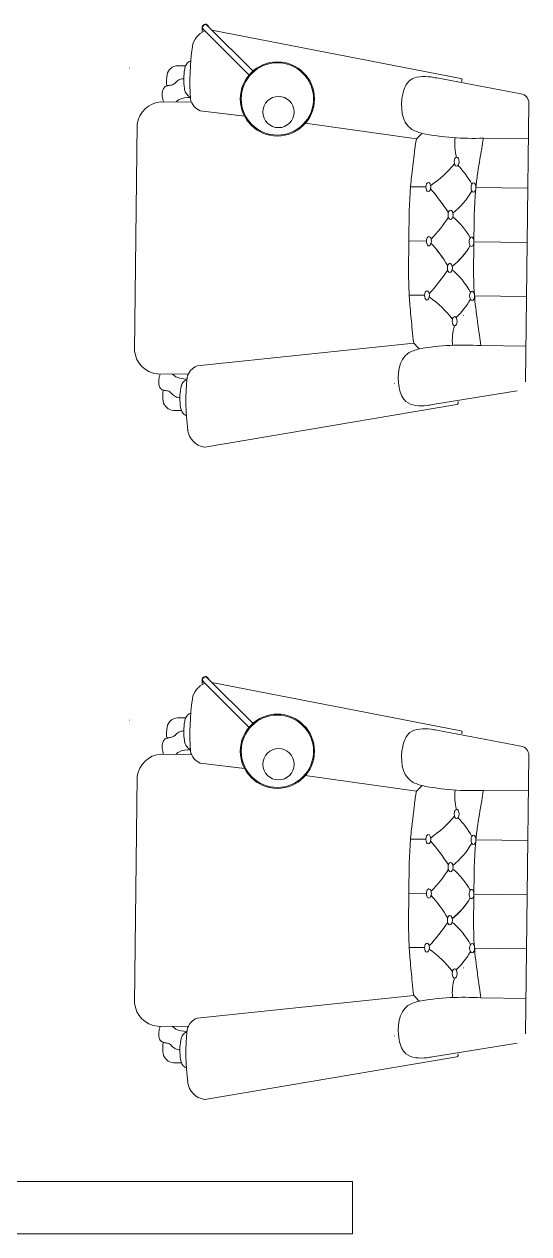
# Model space of a CAD drawing. Header units: centimetres. Extents: x -72470 to -43129, y -18750 to -16337.
# Drawn here: x -63095.8 to -62999.1, y -18414.4 to -18182.6 of the extents above; entities that cross this region are included whole.
import ezdxf

# ---------------------------------------------------------------- set-up
doc = ezdxf.new("R2010")
doc.units = ezdxf.units.CM
doc.header["$MEASUREMENT"] = 0
doc.layers.add('TEFRIS', color=30, linetype='Continuous', lineweight=9)

msp = doc.modelspace()

# ---------------------------------------------------------------- linework, layer by layer
at = {"layer": 'TEFRIS', "color": 0, "linetype": 'Continuous'}
for p, q in [((-63061.71, -18183.23), (-63061.73, -18184.2)), ((-63052.69, -18192.41), (-63061.48, -18183.63)), ((-63051.94, -18191.66), (-63060.73, -18182.87)), ((-63059.83, -18183.77), (-63012.14, -18193.04)), ((-63075.67, -18191.01), (-63075.64, -18190.99)), ((-63075.64, -18190.99), (-63075.67, -18191.01)), ((-63064.87, -18190.59), (-63066.4, -18190.58)), ((-63064.87, -18190.59), (-63066.4, -18190.58)), ((-63016.77, -18192.94), (-63000.64, -18195.97)), ((-63011.92, -18193.65), (-63011.92, -18193.3)), ((-63063.75, -18197.57), (-63069.64, -18197.5)), ((-63063.75, -18197.57), (-63069.64, -18197.5)), ((-62999.12, -18197.75), (-62999.41, -18224.45)), ((-63062.06, -18199.25), (-63053.5, -18200.26)), ((-63062.06, -18199.25), (-63053.6, -18200.25)), ((-63074.14, -18201.81), (-63074.41, -18223.53)), ((-63074.14, -18201.81), (-63074.41, -18223.53)), ((-63041.94, -18201.63), (-63020.65, -18204.63)), ((-63007.82, -18204.46), (-62999.17, -18204.57)), ((-63018.85, -18213.82), (-63021.77, -18213.78)), ((-62999.28, -18214.06), (-63009.26, -18213.94)), ((-63009.25, -18213.94), (-62999.28, -18214.06)), ((-63074.67, -18245.24), (-63074.41, -18223.53)), ((-63074.67, -18245.24), (-63074.41, -18223.53)), ((-63018.73, -18224.21), (-63022.09, -18224.17)), ((-63018.73, -18224.21), (-63022.09, -18224.17)), ((-63018.73, -18224.21), (-63022.09, -18224.17)), ((-63018.73, -18224.21), (-63022.09, -18224.17)), ((-63009.62, -18224.32), (-62999.41, -18224.45)), ((-63009.62, -18224.32), (-62999.41, -18224.45)), ((-63009.62, -18224.32), (-62999.41, -18224.45)), ((-63009.62, -18224.32), (-62999.41, -18224.45)), ((-63009.62, -18224.32), (-62999.41, -18224.45)), ((-63009.62, -18224.32), (-62999.41, -18224.45)), ((-63009.62, -18224.32), (-62999.41, -18224.45)), ((-63009.62, -18224.32), (-62999.41, -18224.45)), ((-63009.62, -18224.32), (-62999.41, -18224.45)), ((-63009.62, -18224.32), (-62999.41, -18224.45)), ((-63009.62, -18224.32), (-62999.41, -18224.45)), ((-63009.62, -18224.32), (-62999.41, -18224.45)), ((-63009.62, -18224.32), (-62999.41, -18224.45)), ((-63009.62, -18224.32), (-62999.41, -18224.45)), ((-63009.62, -18224.32), (-62999.41, -18224.45)), ((-63009.62, -18224.32), (-62999.41, -18224.45)), ((-62999.77, -18251.14), (-62999.41, -18224.45)), ((-63019.1, -18234.59), (-63022.02, -18234.56)), ((-62999.54, -18234.83), (-63009.52, -18234.71)), ((-63009.51, -18234.71), (-62999.54, -18234.83)), ((-63011.56, -18238.46), (-63011.6, -18238.46)), ((-63011.6, -18238.46), (-63011.56, -18238.46)), ((-63062.66, -18248.1), (-63021.13, -18243.74)), ((-63008.31, -18244.22), (-62999.66, -18244.32)), ((-63064.39, -18249.73), (-63070.28, -18249.66)), ((-63024.8, -18251.5), (-63024.82, -18251.47)), ((-63024.82, -18251.47), (-63024.8, -18251.5)), ((-63017.54, -18255.52), (-63001.34, -18252.88)), ((-63065.68, -18256.68), (-63067.21, -18256.66)), ((-63061.22, -18263.69), (-63012.91, -18255.54)), ((-63012.68, -18254.93), (-63012.68, -18255.28)), ((-63051.94, -18316.66), (-63060.73, -18307.87)), ((-63061.71, -18308.23), (-63061.73, -18309.2)), ((-63052.69, -18317.41), (-63061.48, -18308.63)), ((-63059.83, -18308.77), (-63012.14, -18318.04)), ((-63075.67, -18316.01), (-63075.64, -18315.99)), ((-63075.64, -18315.99), (-63075.67, -18316.01)), ((-63064.87, -18315.59), (-63066.4, -18315.58)), ((-63064.87, -18315.59), (-63066.4, -18315.58)), ((-63016.77, -18317.94), (-63000.64, -18320.97)), ((-63011.92, -18318.65), (-63011.92, -18318.3)), ((-63063.75, -18322.57), (-63069.64, -18322.5)), ((-63063.75, -18322.57), (-63069.64, -18322.5)), ((-62999.12, -18322.75), (-62999.41, -18349.45)), ((-63062.06, -18324.25), (-63053.5, -18325.26)), ((-63062.06, -18324.25), (-63053.6, -18325.25)), ((-63074.14, -18326.81), (-63074.41, -18348.53)), ((-63074.14, -18326.81), (-63074.41, -18348.53)), ((-63041.94, -18326.63), (-63020.65, -18329.63)), ((-63007.82, -18329.46), (-62999.17, -18329.57)), ((-63018.85, -18338.82), (-63021.77, -18338.78)), ((-62999.28, -18339.06), (-63009.26, -18338.94)), ((-63009.25, -18338.94), (-62999.28, -18339.06)), ((-63074.67, -18370.24), (-63074.41, -18348.53)), ((-63074.67, -18370.24), (-63074.41, -18348.53)), ((-63018.73, -18349.21), (-63022.09, -18349.17)), ((-63018.73, -18349.21), (-63022.09, -18349.17)), ((-63018.73, -18349.21), (-63022.09, -18349.17)), ((-63018.73, -18349.21), (-63022.09, -18349.17)), ((-63009.62, -18349.32), (-62999.41, -18349.45)), ((-63009.62, -18349.32), (-62999.41, -18349.45)), ((-63009.62, -18349.32), (-62999.41, -18349.45)), ((-63009.62, -18349.32), (-62999.41, -18349.45)), ((-63009.62, -18349.32), (-62999.41, -18349.45)), ((-63009.62, -18349.32), (-62999.41, -18349.45)), ((-63009.62, -18349.32), (-62999.41, -18349.45)), ((-63009.62, -18349.32), (-62999.41, -18349.45)), ((-63009.62, -18349.32), (-62999.41, -18349.45)), ((-63009.62, -18349.32), (-62999.41, -18349.45)), ((-63009.62, -18349.32), (-62999.41, -18349.45)), ((-63009.62, -18349.32), (-62999.41, -18349.45)), ((-63009.62, -18349.32), (-62999.41, -18349.45)), ((-63009.62, -18349.32), (-62999.41, -18349.45)), ((-63009.62, -18349.32), (-62999.41, -18349.45)), ((-63009.62, -18349.32), (-62999.41, -18349.45)), ((-62999.77, -18376.14), (-62999.41, -18349.45)), ((-63019.1, -18359.59), (-63022.02, -18359.56)), ((-62999.54, -18359.83), (-63009.52, -18359.71)), ((-63009.51, -18359.71), (-62999.54, -18359.83)), ((-63011.56, -18363.46), (-63011.6, -18363.46)), ((-63011.6, -18363.46), (-63011.56, -18363.46)), ((-63062.66, -18373.1), (-63021.13, -18368.74)), ((-63008.31, -18369.22), (-62999.66, -18369.32)), ((-63064.39, -18374.73), (-63070.28, -18374.66)), ((-63024.8, -18376.5), (-63024.82, -18376.47)), ((-63024.82, -18376.47), (-63024.8, -18376.5)), ((-63017.54, -18380.52), (-63001.34, -18377.88)), ((-63065.68, -18381.68), (-63067.21, -18381.66)), ((-63061.22, -18388.69), (-63012.91, -18380.54)), ((-63012.68, -18379.93), (-63012.68, -18380.28)), ((-63232.91, -18404.44), (-63032.91, -18404.44)), ((-63032.91, -18404.44), (-63032.91, -18414.44)), ((-63232.91, -18414.44), (-63032.91, -18414.44))]:
    msp.add_line(p, q, dxfattribs=at)
for centre, radius in [((-63047.29, -18196.96), 7.11), ((-63047.29, -18196.96), 6.93), ((-63047.07, -18199.46), 3), ((-63047.29, -18321.96), 7.11), ((-63047.29, -18321.96), 6.93), ((-63047.07, -18324.46), 3)]:
    msp.add_circle(centre, radius, dxfattribs=at)
for centre, radius, start, end in [((-63061.1, -18183.24), 0.61, 14.606, 252.4442), ((-63061.1, -18183.25), 0.533, 45.0338, 225.0338), ((-63059.75, -18187.54), 3.88, 111.6356, 170.7089), ((-63017.44, -18193.66), 46.62, 171.6806, 184.0411), ((-63017.44, -18193.66), 46.62, 171.6806, 184.0411), ((-63066.31, -18192.75), 2.17, 92.4185, 168.0967), ((-63066.31, -18192.75), 2.17, 92.4185, 168.0967), ((-63061.85, -18193.45), 6.68, 170.0937, 188.4978), ((-63061.85, -18193.45), 6.68, 170.0937, 188.4978), ((-63012.18, -18193.3), 0.267, 359.2957, 79.8669), ((-63000.89, -18197.73), 1.78, 359.3696, 81.6735), ((-63069.2, -18202.46), 4.98, 95.0614, 172.4578), ((-63069.2, -18202.46), 4.98, 95.0614, 172.4578), ((-63060.8, -18196.28), 3.22, 191.7932, 246.889), ((-63060.8, -18196.28), 3.22, 191.7932, 246.889), ((-63009.91, -18214.24), 14.41, 132.1371, 138.192), ((-63009.92, -18155.5), 49.01, 258.641, 272.4611), ((-63003.54, -18205.62), 9.77, 172.8406, 194.7253), ((-63029.69, -18195.96), 21.15, 303.8122, 320.5526), ((-63022.9, -18220.04), 14.52, 27.7043, 45.2955), ((-63047.52, -18239.7), 39.08, 32.4101, 40.8154), ((-63022.74, -18207.51), 14.52, 308.6458, 330.8872), ((-63034.04, -18207.66), 22.87, 315.0953, 328.5273), ((-63022.87, -18230.58), 14.37, 29.2352, 50.2572), ((-63034.7, -18240.47), 23.12, 29.8645, 43.2245), ((-63034.44, -18240.38), 22.87, 30.0642, 43.4962), ((-63022.87, -18217.71), 14.52, 308.6458, 329.5578), ((-63022.71, -18217.74), 14.37, 308.3343, 329.3563), ((-63047.13, -18208.01), 39.08, 317.776, 326.1814), ((-63023.15, -18240.81), 14.52, 27.7043, 49.9457), ((-63030.39, -18252.18), 21.15, 38.0389, 54.7793), ((-63023, -18228.28), 14.52, 313.296, 330.8872), ((-63004, -18243.17), 9.77, 163.8661, 185.7509), ((-63069.72, -18244.71), 4.98, 186.1337, 263.5301), ((-63010.16, -18234.4), 14.41, 220.3995, 226.4544), ((-63011.61, -18293.12), 49.01, 86.1303, 99.9504), ((-63061.47, -18251.09), 3.22, 111.7025, 166.7983), ((-63018.19, -18254.79), 46.62, 174.5504, 186.9109), ((-63062.59, -18253.9), 6.68, 170.0937, 188.4978), ((-63067.06, -18254.49), 2.17, 190.4948, 266.173), ((-63012.95, -18255.27), 0.267, 278.7246, 359.2957), ((-63060.64, -18259.86), 3.88, 187.8826, 260.681), ((-63061.1, -18308.24), 0.61, 14.606, 252.4442), ((-63061.1, -18308.25), 0.533, 45.0338, 225.0338), ((-63059.75, -18312.54), 3.88, 111.6356, 170.7089), ((-63017.44, -18318.66), 46.62, 171.6806, 184.0411), ((-63017.44, -18318.66), 46.62, 171.6806, 184.0411), ((-63066.31, -18317.75), 2.17, 92.4185, 168.0967), ((-63066.31, -18317.75), 2.17, 92.4185, 168.0967), ((-63061.85, -18318.45), 6.68, 170.0937, 188.4978), ((-63061.85, -18318.45), 6.68, 170.0937, 188.4978), ((-63012.18, -18318.3), 0.267, 359.2957, 79.8669), ((-63000.89, -18322.73), 1.78, 359.3696, 81.6735), ((-63069.2, -18327.46), 4.98, 95.0614, 172.4578), ((-63069.2, -18327.46), 4.98, 95.0614, 172.4578), ((-63060.8, -18321.28), 3.22, 191.7932, 246.889), ((-63060.8, -18321.28), 3.22, 191.7932, 246.889), ((-63009.91, -18339.24), 14.41, 132.1371, 138.192), ((-63009.92, -18280.5), 49.01, 258.641, 272.4611), ((-63003.54, -18330.62), 9.77, 172.8406, 194.7253), ((-63029.69, -18320.96), 21.15, 303.8122, 320.5526), ((-63022.9, -18345.04), 14.52, 27.7043, 45.2955), ((-63047.52, -18364.7), 39.08, 32.4101, 40.8154), ((-63022.74, -18332.51), 14.52, 308.6458, 330.8872), ((-63034.04, -18332.66), 22.87, 315.0953, 328.5273), ((-63022.87, -18355.58), 14.37, 29.2352, 50.2572), ((-63034.7, -18365.47), 23.12, 29.8645, 43.2245), ((-63034.44, -18365.38), 22.87, 30.0642, 43.4962), ((-63022.87, -18342.71), 14.52, 308.6458, 329.5578), ((-63022.71, -18342.74), 14.37, 308.3343, 329.3563), ((-63047.13, -18333.01), 39.08, 317.776, 326.1814), ((-63023.15, -18365.81), 14.52, 27.7043, 49.9457), ((-63030.39, -18377.18), 21.15, 38.0389, 54.7793), ((-63023, -18353.28), 14.52, 313.296, 330.8872), ((-63004, -18368.17), 9.77, 163.8661, 185.7509), ((-63069.72, -18369.71), 4.98, 186.1337, 263.5301), ((-63010.16, -18359.4), 14.41, 220.3995, 226.4544), ((-63011.61, -18418.12), 49.01, 86.1303, 99.9504), ((-63061.47, -18376.09), 3.22, 111.7025, 166.7983), ((-63018.19, -18379.79), 46.62, 174.5504, 186.9109), ((-63062.59, -18378.9), 6.68, 170.0937, 188.4978), ((-63067.06, -18379.49), 2.17, 190.4948, 266.173), ((-63012.95, -18380.27), 0.267, 278.7246, 359.2957), ((-63060.64, -18384.86), 3.88, 187.8826, 260.681)]:
    msp.add_arc(centre, radius, start, end, dxfattribs=at)
for centre, major_axis in [((-63012.94, -18208.98), (0.011, 0.891)), ((-63009.72, -18213.93), (0.011, 0.891)), ((-63014.11, -18219.18), (0.011, 0.891)), ((-63018.63, -18234.6), (-0.011, -0.891)), ((-63012.94, -18333.98), (0.011, 0.891)), ((-63009.72, -18338.93), (0.011, 0.891)), ((-63014.11, -18344.18), (0.011, 0.891)), ((-63018.63, -18359.6), (-0.011, -0.891))]:
    msp.add_ellipse(centre, major_axis=major_axis, ratio=0.528462, dxfattribs=at)
at = {"layer": 'TEFRIS', "color": 0, "linetype": 'Continuous', "extrusion": (0, 0, -1)}
for centre, major_axis in [((-63018.37, -18213.83), (0.011, 0.891)), ((-63014.24, -18229.35), (-0.011, -0.891)), ((-63009.98, -18234.71), (-0.011, -0.891)), ((-63013.32, -18239.57), (-0.011, -0.891)), ((-63018.37, -18338.83), (0.011, 0.891)), ((-63014.24, -18354.35), (-0.011, -0.891)), ((-63009.98, -18359.71), (-0.011, -0.891)), ((-63013.32, -18364.57), (-0.011, -0.891))]:
    msp.add_ellipse(centre, major_axis=major_axis, ratio=0.528462, dxfattribs=at)
at = {"layer": 'TEFRIS', "color": 0, "linetype": 'Continuous'}
for centre, major_axis in [((-63018.26, -18224.22), (-0.011, -0.891)), ((-63018.26, -18224.22), (-0.011, -0.891)), ((-63010.09, -18224.32), (0.011, 0.891)), ((-63010.09, -18224.32), (0.011, 0.891)), ((-63018.26, -18349.22), (-0.011, -0.891)), ((-63018.26, -18349.22), (-0.011, -0.891)), ((-63010.09, -18349.32), (0.011, 0.891)), ((-63010.09, -18349.32), (0.011, 0.891))]:
    msp.add_ellipse(centre, major_axis=major_axis, ratio=0.528462, start_param=4.712389, end_param=7.853982, dxfattribs=at)
at = {"layer": 'TEFRIS', "color": 0, "linetype": 'Continuous', "extrusion": (0, 0, -1)}
for centre, major_axis in [((-63018.26, -18224.22), (0.011, 0.891)), ((-63018.26, -18224.22), (0.011, 0.891)), ((-63010.09, -18224.32), (-0.011, -0.891)), ((-63010.09, -18224.32), (-0.011, -0.891)), ((-63018.26, -18349.22), (0.011, 0.891)), ((-63018.26, -18349.22), (0.011, 0.891)), ((-63010.09, -18349.32), (-0.011, -0.891)), ((-63010.09, -18349.32), (-0.011, -0.891))]:
    msp.add_ellipse(centre, major_axis=major_axis, ratio=0.528462, start_param=4.712389, end_param=7.853982, dxfattribs=at)
at = {"layer": 'TEFRIS', "color": 0, "linetype": 'Continuous'}
for points, knots in [([(-63063.89, -18189.66), (-63063.99, -18189.69), (-63064.35, -18189.83), (-63064.84, -18190.38), (-63065.16, -18191.55), (-63065.2, -18192.46), (-63065.23, -18193.08)], [0.35656, 0.35656, 0.35656, 0.35656, 0.689135, 1.682823, 2.666935, 4.752611, 4.752611, 4.752611, 4.752611]), ([(-63063.89, -18189.66), (-63063.99, -18189.69), (-63064.35, -18189.83), (-63064.84, -18190.38), (-63065.16, -18191.55), (-63065.2, -18192.46), (-63065.23, -18193.08)], [0.35656, 0.35656, 0.35656, 0.35656, 0.689135, 1.682823, 2.666935, 4.752611, 4.752611, 4.752611, 4.752611]), ([(-63065.23, -18193.08), (-63065.52, -18193.1), (-63066.03, -18193.16), (-63066.66, -18193.64), (-63067.07, -18194.13), (-63067.69, -18194.33), (-63068.12, -18194.38), (-63068.4, -18194.43), (-63068.46, -18194.44)], [0.305843, 0.305843, 0.305843, 0.305843, 1.255346, 2.040427, 2.89202, 3.384438, 4.174918, 4.355007, 4.355007, 4.355007, 4.355007]), ([(-63065.23, -18193.08), (-63065.52, -18193.1), (-63066.03, -18193.16), (-63066.66, -18193.64), (-63067.07, -18194.13), (-63067.69, -18194.33), (-63068.12, -18194.38), (-63068.4, -18194.43), (-63068.46, -18194.44)], [0.305843, 0.305843, 0.305843, 0.305843, 1.255346, 2.040427, 2.89202, 3.384438, 4.174918, 4.355007, 4.355007, 4.355007, 4.355007]), ([(-63063.99, -18196.53), (-63064.08, -18196.5), (-63064.44, -18196.35), (-63064.91, -18195.79), (-63065.2, -18194.61), (-63065.22, -18193.7), (-63065.23, -18193.08)], [0.372389, 0.372389, 0.372389, 0.372389, 0.689135, 1.682823, 2.666935, 4.752611, 4.752611, 4.752611, 4.752611]), ([(-63063.99, -18196.53), (-63064.08, -18196.5), (-63064.44, -18196.35), (-63064.91, -18195.79), (-63065.2, -18194.61), (-63065.22, -18193.7), (-63065.23, -18193.08)], [0.372389, 0.372389, 0.372389, 0.372389, 0.689135, 1.682823, 2.666935, 4.752611, 4.752611, 4.752611, 4.752611]), ([(-63068.46, -18194.44), (-63068.58, -18194.48), (-63068.89, -18194.6), (-63069.26, -18195.16), (-63069.4, -18195.99), (-63069.31, -18196.82), (-63069.17, -18197.33), (-63069.1, -18197.51)], [0, 0, 0, 0, 0.427423, 1.095062, 2.135609, 3.247139, 3.888617, 3.888617, 3.888617, 3.888617]), ([(-63068.46, -18194.44), (-63068.58, -18194.48), (-63068.89, -18194.6), (-63069.26, -18195.16), (-63069.4, -18195.99), (-63069.31, -18196.82), (-63069.17, -18197.33), (-63069.1, -18197.51)], [0, 0, 0, 0, 0.427423, 1.095062, 2.135609, 3.247139, 3.888617, 3.888617, 3.888617, 3.888617]), ([(-63063.98, -18196.66), (-63064.72, -18196.65), (-63065.67, -18196.74), (-63066.5, -18197.31), (-63066.7, -18197.51), (-63066.73, -18197.54)], [1.067319, 1.067319, 1.067319, 1.067319, 3.490275, 4.275356, 4.417413, 4.417413, 4.417413, 4.417413]), ([(-63063.98, -18196.66), (-63064.72, -18196.65), (-63065.67, -18196.74), (-63066.5, -18197.31), (-63066.7, -18197.51), (-63066.73, -18197.54)], [1.067319, 1.067319, 1.067319, 1.067319, 3.490275, 4.275356, 4.417413, 4.417413, 4.417413, 4.417413]), ([(-63020.65, -18204.63), (-63020.83, -18205.46), (-63021.09, -18207.74), (-63021.55, -18211.17), (-63022.05, -18216.84), (-63022.07, -18221.09), (-63022.09, -18224.17)], [7.842946, 7.842946, 7.842946, 7.842946, 10.726144, 15.564237, 19.542398, 29.913928, 29.913928, 29.913928, 29.913928]), ([(-63009.62, -18224.32), (-63009.62, -18220.96), (-63009.62, -18216.74), (-63008.89, -18210.8), (-63008.31, -18207.55), (-63007.94, -18205.13), (-63007.82, -18204.46)], [0, 0, 0, 0, 11.31753, 14.215288, 20.189944, 22.471644, 22.471644, 22.471644, 22.471644]), ([(-63021.14, -18243.74), (-63021.3, -18242.91), (-63021.49, -18240.65), (-63021.87, -18237.21), (-63022.23, -18231.52), (-63022.15, -18227.26), (-63022.09, -18224.17)], [7.883801, 7.883801, 7.883801, 7.883801, 10.726144, 15.564237, 19.542398, 29.954825, 29.954825, 29.954825, 29.954825]), ([(-63009.62, -18224.32), (-63009.7, -18227.69), (-63009.81, -18231.92), (-63009.22, -18237.89), (-63008.72, -18241.15), (-63008.42, -18243.56), (-63008.31, -18244.22)], [0, 0, 0, 0, 11.358421, 14.256179, 20.230836, 22.470635, 22.470635, 22.470635, 22.470635]), ([(-63069.17, -18252.75), (-63069.29, -18252.7), (-63069.6, -18252.58), (-63069.96, -18252.01), (-63070.08, -18251.17), (-63069.96, -18250.35), (-63069.82, -18249.84), (-63069.74, -18249.67)], [0, 0, 0, 0, 0.427423, 1.095062, 2.135609, 3.247139, 3.888617, 3.888617, 3.888617, 3.888617]), ([(-63064.64, -18250.64), (-63065.39, -18250.63), (-63066.33, -18250.52), (-63067.15, -18249.92), (-63067.34, -18249.73), (-63067.37, -18249.69)], [1.067319, 1.067319, 1.067319, 1.067319, 3.490275, 4.275356, 4.417413, 4.417413, 4.417413, 4.417413]), ([(-63064.66, -18250.77), (-63064.75, -18250.8), (-63065.11, -18250.94), (-63065.59, -18251.49), (-63065.92, -18252.66), (-63065.95, -18253.57), (-63065.98, -18254.19)], [0.372389, 0.372389, 0.372389, 0.372389, 0.689135, 1.682823, 2.666935, 4.752611, 4.752611, 4.752611, 4.752611]), ([(-63065.98, -18254.19), (-63066.27, -18254.17), (-63066.78, -18254.09), (-63067.39, -18253.59), (-63067.8, -18253.09), (-63068.41, -18252.87), (-63068.84, -18252.82), (-63069.12, -18252.76), (-63069.17, -18252.75)], [0.305843, 0.305843, 0.305843, 0.305843, 1.255346, 2.040427, 2.89202, 3.384438, 4.174918, 4.355007, 4.355007, 4.355007, 4.355007]), ([(-63064.73, -18257.64), (-63064.82, -18257.61), (-63065.18, -18257.46), (-63065.66, -18256.9), (-63065.95, -18255.72), (-63065.97, -18254.81), (-63065.98, -18254.19)], [0.35656, 0.35656, 0.35656, 0.35656, 0.689135, 1.682823, 2.666935, 4.752611, 4.752611, 4.752611, 4.752611]), ([(-63063.89, -18314.66), (-63063.99, -18314.69), (-63064.35, -18314.83), (-63064.84, -18315.38), (-63065.16, -18316.55), (-63065.2, -18317.46), (-63065.23, -18318.08)], [0.35656, 0.35656, 0.35656, 0.35656, 0.689135, 1.682823, 2.666935, 4.752611, 4.752611, 4.752611, 4.752611]), ([(-63063.89, -18314.66), (-63063.99, -18314.69), (-63064.35, -18314.83), (-63064.84, -18315.38), (-63065.16, -18316.55), (-63065.2, -18317.46), (-63065.23, -18318.08)], [0.35656, 0.35656, 0.35656, 0.35656, 0.689135, 1.682823, 2.666935, 4.752611, 4.752611, 4.752611, 4.752611]), ([(-63068.46, -18319.44), (-63068.58, -18319.48), (-63068.89, -18319.6), (-63069.26, -18320.16), (-63069.4, -18320.99), (-63069.31, -18321.82), (-63069.17, -18322.33), (-63069.1, -18322.51)], [0, 0, 0, 0, 0.427423, 1.095062, 2.135609, 3.247139, 3.888617, 3.888617, 3.888617, 3.888617]), ([(-63068.46, -18319.44), (-63068.58, -18319.48), (-63068.89, -18319.6), (-63069.26, -18320.16), (-63069.4, -18320.99), (-63069.31, -18321.82), (-63069.17, -18322.33), (-63069.1, -18322.51)], [0, 0, 0, 0, 0.427423, 1.095062, 2.135609, 3.247139, 3.888617, 3.888617, 3.888617, 3.888617]), ([(-63065.23, -18318.08), (-63065.52, -18318.1), (-63066.03, -18318.16), (-63066.66, -18318.64), (-63067.07, -18319.13), (-63067.69, -18319.33), (-63068.12, -18319.38), (-63068.4, -18319.43), (-63068.46, -18319.44)], [0.305843, 0.305843, 0.305843, 0.305843, 1.255346, 2.040427, 2.89202, 3.384438, 4.174918, 4.355007, 4.355007, 4.355007, 4.355007]), ([(-63065.23, -18318.08), (-63065.52, -18318.1), (-63066.03, -18318.16), (-63066.66, -18318.64), (-63067.07, -18319.13), (-63067.69, -18319.33), (-63068.12, -18319.38), (-63068.4, -18319.43), (-63068.46, -18319.44)], [0.305843, 0.305843, 0.305843, 0.305843, 1.255346, 2.040427, 2.89202, 3.384438, 4.174918, 4.355007, 4.355007, 4.355007, 4.355007]), ([(-63063.99, -18321.53), (-63064.08, -18321.5), (-63064.44, -18321.35), (-63064.91, -18320.79), (-63065.2, -18319.61), (-63065.22, -18318.7), (-63065.23, -18318.08)], [0.372389, 0.372389, 0.372389, 0.372389, 0.689135, 1.682823, 2.666935, 4.752611, 4.752611, 4.752611, 4.752611]), ([(-63063.99, -18321.53), (-63064.08, -18321.5), (-63064.44, -18321.35), (-63064.91, -18320.79), (-63065.2, -18319.61), (-63065.22, -18318.7), (-63065.23, -18318.08)], [0.372389, 0.372389, 0.372389, 0.372389, 0.689135, 1.682823, 2.666935, 4.752611, 4.752611, 4.752611, 4.752611]), ([(-63063.98, -18321.66), (-63064.72, -18321.65), (-63065.67, -18321.74), (-63066.5, -18322.31), (-63066.7, -18322.51), (-63066.73, -18322.54)], [1.067319, 1.067319, 1.067319, 1.067319, 3.490275, 4.275356, 4.417413, 4.417413, 4.417413, 4.417413]), ([(-63063.98, -18321.66), (-63064.72, -18321.65), (-63065.67, -18321.74), (-63066.5, -18322.31), (-63066.7, -18322.51), (-63066.73, -18322.54)], [1.067319, 1.067319, 1.067319, 1.067319, 3.490275, 4.275356, 4.417413, 4.417413, 4.417413, 4.417413]), ([(-63020.65, -18329.63), (-63020.83, -18330.46), (-63021.09, -18332.74), (-63021.55, -18336.17), (-63022.05, -18341.84), (-63022.07, -18346.09), (-63022.09, -18349.17)], [7.842946, 7.842946, 7.842946, 7.842946, 10.726144, 15.564237, 19.542398, 29.913928, 29.913928, 29.913928, 29.913928]), ([(-63009.62, -18349.32), (-63009.62, -18345.96), (-63009.62, -18341.74), (-63008.89, -18335.8), (-63008.31, -18332.55), (-63007.94, -18330.13), (-63007.82, -18329.46)], [0, 0, 0, 0, 11.31753, 14.215288, 20.189944, 22.471644, 22.471644, 22.471644, 22.471644]), ([(-63021.14, -18368.74), (-63021.3, -18367.91), (-63021.49, -18365.65), (-63021.87, -18362.21), (-63022.23, -18356.52), (-63022.15, -18352.26), (-63022.09, -18349.17)], [7.883801, 7.883801, 7.883801, 7.883801, 10.726144, 15.564237, 19.542398, 29.954825, 29.954825, 29.954825, 29.954825]), ([(-63009.62, -18349.32), (-63009.7, -18352.69), (-63009.81, -18356.92), (-63009.22, -18362.89), (-63008.72, -18366.15), (-63008.42, -18368.56), (-63008.31, -18369.22)], [0, 0, 0, 0, 11.358421, 14.256179, 20.230836, 22.470635, 22.470635, 22.470635, 22.470635]), ([(-63069.17, -18377.75), (-63069.29, -18377.7), (-63069.6, -18377.58), (-63069.96, -18377.01), (-63070.08, -18376.17), (-63069.96, -18375.35), (-63069.82, -18374.84), (-63069.74, -18374.67)], [0, 0, 0, 0, 0.427423, 1.095062, 2.135609, 3.247139, 3.888617, 3.888617, 3.888617, 3.888617]), ([(-63064.64, -18375.64), (-63065.39, -18375.63), (-63066.33, -18375.52), (-63067.15, -18374.92), (-63067.34, -18374.73), (-63067.37, -18374.69)], [1.067319, 1.067319, 1.067319, 1.067319, 3.490275, 4.275356, 4.417413, 4.417413, 4.417413, 4.417413]), ([(-63064.66, -18375.77), (-63064.75, -18375.8), (-63065.11, -18375.94), (-63065.59, -18376.49), (-63065.92, -18377.66), (-63065.95, -18378.57), (-63065.98, -18379.19)], [0.372389, 0.372389, 0.372389, 0.372389, 0.689135, 1.682823, 2.666935, 4.752611, 4.752611, 4.752611, 4.752611]), ([(-63065.98, -18379.19), (-63066.27, -18379.17), (-63066.78, -18379.09), (-63067.39, -18378.59), (-63067.8, -18378.09), (-63068.41, -18377.87), (-63068.84, -18377.82), (-63069.12, -18377.76), (-63069.17, -18377.75)], [0.305843, 0.305843, 0.305843, 0.305843, 1.255346, 2.040427, 2.89202, 3.384438, 4.174918, 4.355007, 4.355007, 4.355007, 4.355007]), ([(-63064.73, -18382.64), (-63064.82, -18382.61), (-63065.18, -18382.46), (-63065.66, -18381.9), (-63065.95, -18380.72), (-63065.97, -18379.81), (-63065.98, -18379.19)], [0.35656, 0.35656, 0.35656, 0.35656, 0.689135, 1.682823, 2.666935, 4.752611, 4.752611, 4.752611, 4.752611])]:
    msp.add_open_spline(points, degree=3, knots=knots, dxfattribs=at)
for points in [[(-63019.58, -18203.55), (-63021.74, -18202.63), (-63023.26, -18196.03), (-63021.9, -18193.4), (-63017.85, -18192.75), (-63016.77, -18192.94)], [(-63020.08, -18244.84), (-63022.27, -18245.71), (-63023.95, -18252.27), (-63022.65, -18254.94), (-63018.62, -18255.69), (-63017.54, -18255.52)], [(-63019.58, -18328.55), (-63021.74, -18327.63), (-63023.26, -18321.03), (-63021.9, -18318.4), (-63017.85, -18317.75), (-63016.77, -18317.94)], [(-63020.08, -18369.84), (-63022.27, -18370.71), (-63023.95, -18377.27), (-63022.65, -18379.94), (-63018.62, -18380.69), (-63017.54, -18380.52)]]:
    msp.add_spline(points, degree=3, dxfattribs=at)

doc.saveas('drawing.dxf')
